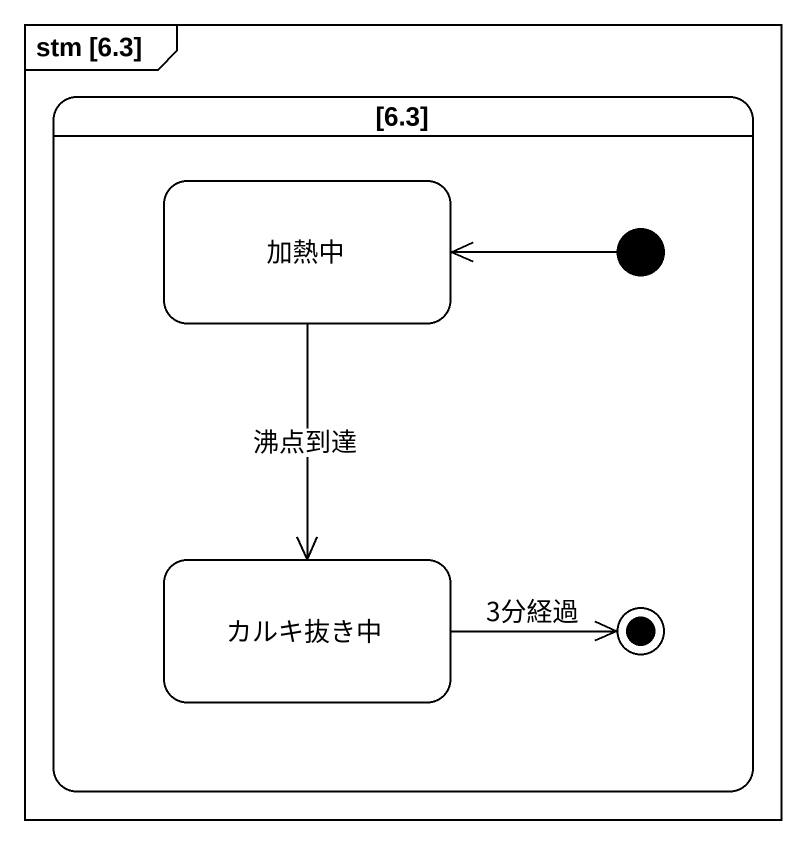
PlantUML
@startuml
mainframe stm [6.3]
hide empty description
state "[6.3]" as s6_3 {
  state 加熱中
  state カルキ抜き中
  [*] -left-> 加熱中
  カルキ抜き中 -right-> [*] : 3分経過
}
加熱中 --> カルキ抜き中 : 沸点到達
@enduml
